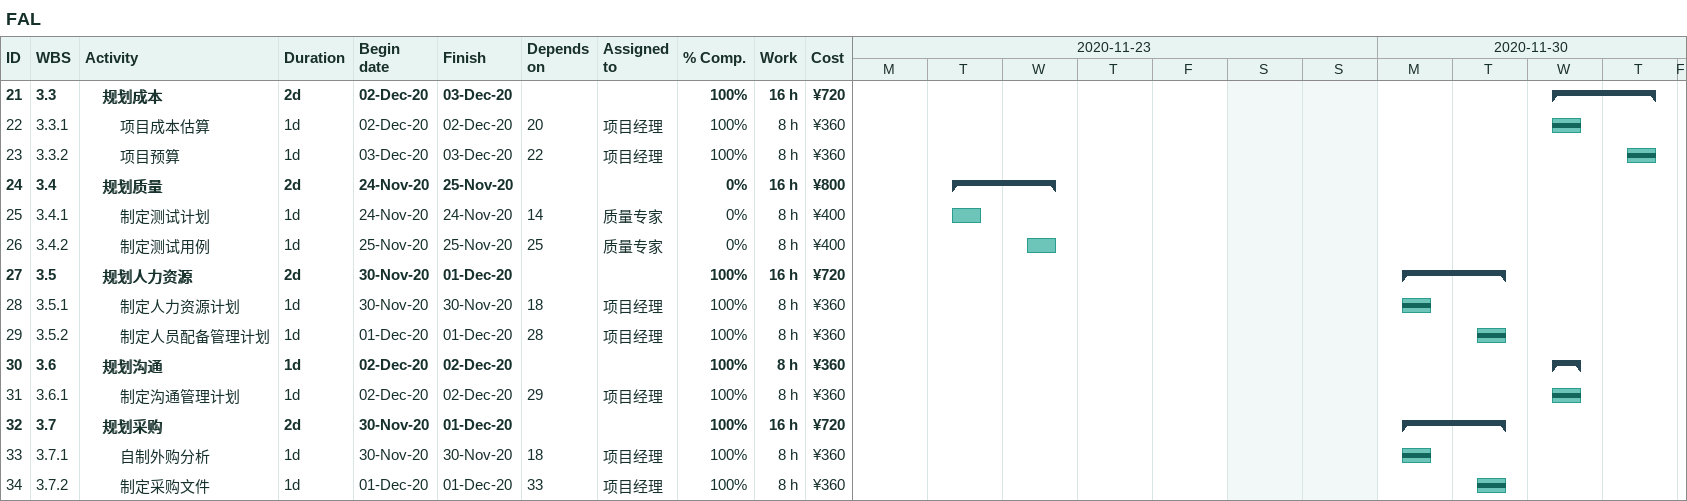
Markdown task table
FAL

| ID | WBS | Task | Duration | Start | Finish | Predecessors | Resources | % complete | Work (h) | Cost (¥) |
|---|---|---|---|---|---|---|---|---|---|---|
| 21 | 3.3 | **规划成本** | 2d | 2020-12-02 | 2020-12-03 |  |  | 100 | 16 | 720 |
| 22 | 3.3.1 | 项目成本估算 | 1d | 2020-12-02 | 2020-12-02 | 20 | 项目经理 | 100 | 8 | 360 |
| 23 | 3.3.2 | 项目预算 | 1d | 2020-12-03 | 2020-12-03 | 22 | 项目经理 | 100 | 8 | 360 |
| 24 | 3.4 | **规划质量** | 2d | 2020-11-24 | 2020-11-25 |  |  | 0 | 16 | 800 |
| 25 | 3.4.1 | 制定测试计划 | 1d | 2020-11-24 | 2020-11-24 | 14 | 质量专家 | 0 | 8 | 400 |
| 26 | 3.4.2 | 制定测试用例 | 1d | 2020-11-25 | 2020-11-25 | 25 | 质量专家 | 0 | 8 | 400 |
| 27 | 3.5 | **规划人力资源** | 2d | 2020-11-30 | 2020-12-01 |  |  | 100 | 16 | 720 |
| 28 | 3.5.1 | 制定人力资源计划 | 1d | 2020-11-30 | 2020-11-30 | 18 | 项目经理 | 100 | 8 | 360 |
| 29 | 3.5.2 | 制定人员配备管理计划 | 1d | 2020-12-01 | 2020-12-01 | 28 | 项目经理 | 100 | 8 | 360 |
| 30 | 3.6 | **规划沟通** | 1d | 2020-12-02 | 2020-12-02 |  |  | 100 | 8 | 360 |
| 31 | 3.6.1 | 制定沟通管理计划 | 1d | 2020-12-02 | 2020-12-02 | 29 | 项目经理 | 100 | 8 | 360 |
| 32 | 3.7 | **规划采购** | 2d | 2020-11-30 | 2020-12-01 |  |  | 100 | 16 | 720 |
| 33 | 3.7.1 | 自制外购分析 | 1d | 2020-11-30 | 2020-11-30 | 18 | 项目经理 | 100 | 8 | 360 |
| 34 | 3.7.2 | 制定采购文件 | 1d | 2020-12-01 | 2020-12-01 | 33 | 项目经理 | 100 | 8 | 360 |
